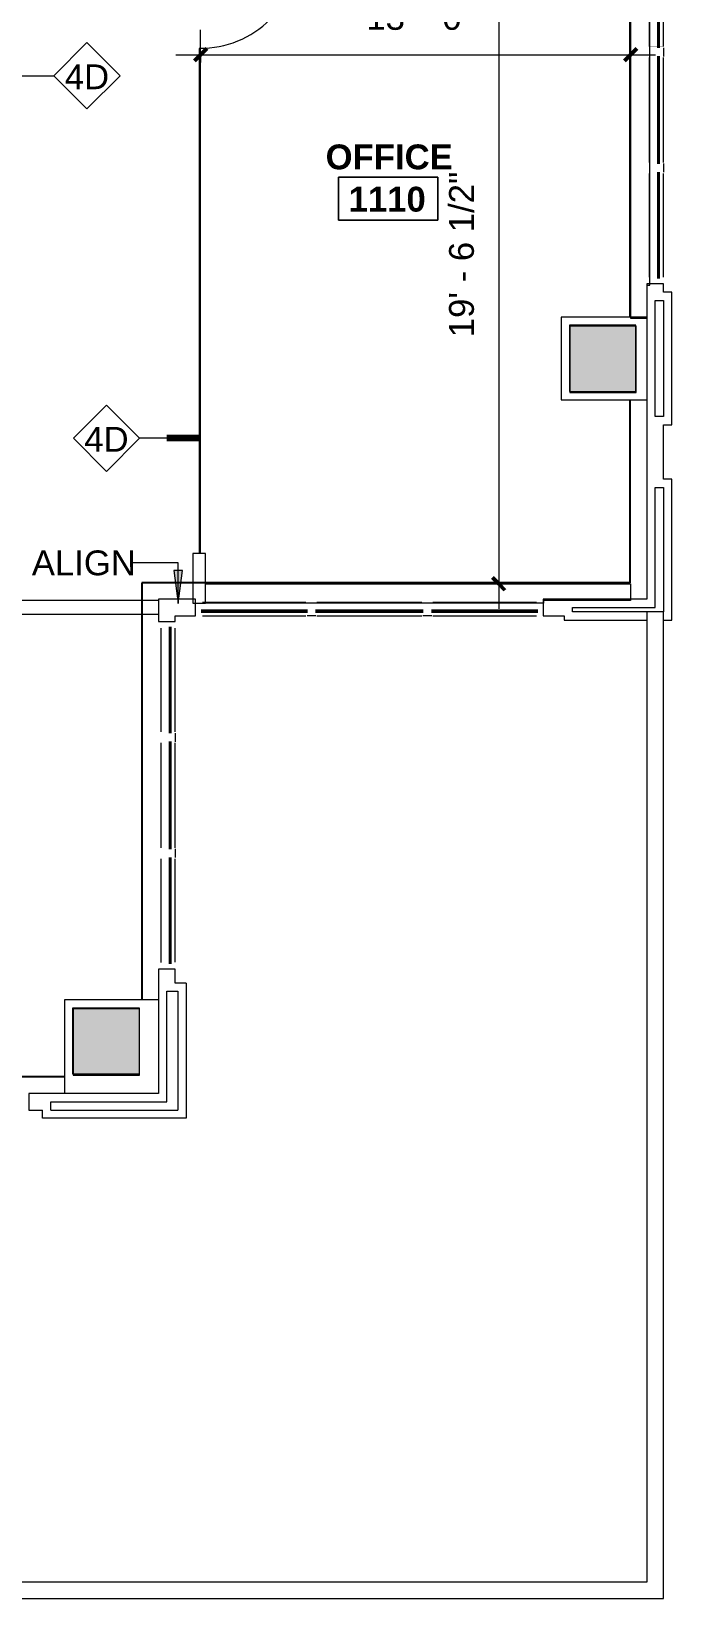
# Model space of a CAD drawing. Header units: inches. Extents: x 920 to 3142, y -796 to 870.
# Drawn here: x 2890 to 3123, y -768 to -200 of the extents above; entities that cross this region are included whole.
import ezdxf
from ezdxf.xclip import XClip

# ---------------------------------------------------------------- set-up
doc = ezdxf.new("R2010")
doc.units = ezdxf.units.IN
doc.header["$MEASUREMENT"] = 0
doc.header["$XCLIPFRAME"] = 2
doc.linetypes.add('L1$0$2DASHES', pattern=[163.199999, 71.999999, -24, 9.6, -24, 9.6, -24])
doc.layers.add('L1$0$A-Anno-Revs-FinF', color=181, linetype='Continuous')
doc.layers.add('L1$0$GLZ_GLAZING', color=7, linetype='Continuous')
for name, color, linetype, lineweight in [('L1$0$ArchiCAD Windows_Pen_No__4', 4, 'Continuous', 9), ('L1$0$BB Columns_Pen_No__3', 7, 'Continuous', 20), ('L1$0$BB Columns_Pen_No__7', 7, 'Continuous', 20), ('L1$0$BB Columns_Pen_No__95', 8, 'Continuous', 20), ('L1$0$BB Shell_Pen_No__100', 7, 'Continuous', 20), ('L1$0$BB Shell_Pen_No__95', 8, 'Continuous', 20), ('X2$0$18_0109_REV_dwg _7_', 8, 'Continuous', 9), ('X2$0$A-ANNO-DIMS', 211, 'Continuous', 9), ('X2$0$A-ANNO-DIMS-96', 211, 'Continuous', 9), ('X2$0$A-AREA-IDEN', 2, 'Continuous', 9), ('X2$0$A-DOOR', 31, 'Continuous', 13), ('X2$0$A-WALL', 113, 'Continuous', 9), ('X2$0$A-WALL-IDEN', 211, 'Continuous', 9), ('X2$0$G-ANNO-TEXT', 231, 'Continuous', 9), ('X2$0$I-WALL', 2, 'Continuous', 9), ('X2$0$S-COLS', 52, 'Continuous', 9)]:
    doc.layers.add(name, color=color, linetype=linetype, lineweight=lineweight)
doc.styles.add('X2$0$Swis721 Lt BT', font='swissl.ttf', dxfattribs={"height": 9})
doc.styles.add('X2$0$Swis721 Lt BT_B', font='', dxfattribs={"height": 9})
doc.styles.get('X2$0$Swis721 Lt BT_B').set_extended_font_data('Swis721 Lt BT', bold=True)
doc.dimstyles.new('X2$0$OTJ_-_3_32__Linear__1_2__Tolerance', dxfattribs={"dimscale": 12, "dimtxt": 9.497835, "dimasz": 0.375, "dimexe": 0.75, "dimexo": 0.5, "dimgap": 0.5, "dimtad": 1, "dimdec": 1, "dimrnd": 0.5, "dimzin": 3, "dimdsep": 46, "dimlunit": 4, "dimtxsty": 'X2$0$Swis721 Lt BT', "dimblk1": 'X2$0$_Oblique', "dimblk2": 'X2$0$_Oblique', "dimsah": 1, "dimcen": 0.09, "dimdle": 0.75, "dimazin": 0, "dimtfac": 1, "dimtdec": 4, "dimtix": 1, "dimtmove": 0, "dimatfit": 3, "dimfxl": 1, "dimtvp": 1, "dimfrac": 2, "dimtolj": 1, "dimtzin": 0, "dimarcsym": 2})

# ---------------------------------------------------------------- blocks, each defined once
blk = doc.blocks.new('L1$0$window-fixed')
at = {"layer": 'L1$0$ArchiCAD Windows_Pen_No__4', "linetype": 'L1$0$2DASHES'}
for p, q in [((-6723.6, 3788.31), (-6761.1, 3788.31)), ((-6681.6, 3788.31), (-6719.6, 3788.31)), ((-6640.1, 3788.31), (-6677.6, 3788.31)), ((-6723.6, 3783.31), (-6761.1, 3783.31)), ((-6681.6, 3783.31), (-6719.6, 3783.31)), ((-6640.09, 3783.31), (-6677.6, 3783.31))]:
    blk.add_line(p, q, dxfattribs=at)
at = {"layer": 'L1$0$ArchiCAD Windows_Pen_No__4', "linetype": 'Continuous'}
for p, q in [((-6723.17, 3788.31), (-6721.6, 3788.31)), ((-6721.6, 3788.31), (-6720.02, 3788.31)), ((-6681.17, 3788.31), (-6679.6, 3788.31)), ((-6679.6, 3788.31), (-6678.02, 3788.31))]:
    blk.add_line(p, q, dxfattribs=at)
at = {"layer": 'L1$0$GLZ_GLAZING', "color": 30, "linetype": 'Continuous'}
for p, q in [((-6723.1, 3786.81), (-6761.6, 3786.81)), ((-6761.6, 3786.32), (-6723.1, 3786.31)), ((-6681.1, 3786.81), (-6720.1, 3786.81)), ((-6720.1, 3786.32), (-6681.1, 3786.31)), ((-6639.59, 3786.81), (-6678.1, 3786.81)), ((-6678.1, 3786.32), (-6639.6, 3786.31))]:
    blk.add_line(p, q, dxfattribs=at)
at = {"layer": 'L1$0$GLZ_GLAZING', "color": 30, "linetype": 'Continuous', "const_width": 0.00174}
for points in [[(-6763.6, 3783.31), (-6761.1, 3783.31), (-6761.1, 3786.06), (-6761.6, 3786.06), (-6761.6, 3787.06), (-6761.1, 3787.06), (-6761.1, 3788.31), (-6763.6, 3788.31), (-6763.6, 3787.06), (-6763.6, 3787.06), (-6763.6, 3786.06), (-6763.6, 3786.06)], [(-6723.1, 3786.06), (-6723.1, 3787.06), (-6761.6, 3787.06), (-6761.6, 3786.07), (-6723.1, 3786.06)], [(-6719.6, 3783.31), (-6723.6, 3783.31), (-6723.6, 3786.06), (-6723.1, 3786.06), (-6723.1, 3787.06), (-6723.6, 3787.06), (-6723.6, 3788.31), (-6719.6, 3788.31), (-6719.6, 3787.06), (-6720.1, 3787.06), (-6720.1, 3786.06), (-6719.6, 3786.06)], [(-6681.1, 3786.06), (-6681.1, 3787.06), (-6720.1, 3787.06), (-6720.1, 3786.07), (-6681.59, 3786.06)], [(-6677.6, 3783.31), (-6681.6, 3783.31), (-6681.6, 3786.06), (-6681.1, 3786.06), (-6681.1, 3787.06), (-6681.6, 3787.06), (-6681.6, 3788.31), (-6677.6, 3788.31), (-6677.6, 3787.06), (-6678.1, 3787.06), (-6678.1, 3786.06), (-6677.6, 3786.06)], [(-6639.59, 3786.06), (-6639.59, 3787.06), (-6678.1, 3787.06), (-6678.1, 3786.07), (-6639.59, 3786.06)]]:
    blk.add_lwpolyline(points, close=True, dxfattribs=at)
blk.add_lwpolyline([(-6637.6, 3783.31), (-6637.6, 3788.31), (-6640.1, 3788.31), (-6640.09, 3787.06), (-6639.59, 3787.06), (-6639.59, 3786.06), (-6640.09, 3786.06), (-6640.09, 3783.31), (-6637.6, 3783.31)], dxfattribs=at)
blk = doc.blocks.new('L1')
at = {"layer": 'L1$0$BB Columns_Pen_No__95', "linetype": 'Continuous', "lineweight": 0, "true_color": 0x3f3f3f}
for points in [[(-6238.69, 2616.07), (-6262.69, 2616.07), (-6262.69, 2592.07), (-6238.69, 2592.07)], [(-6442.69, 2368.82), (-6442.69, 2344.82), (-6418.69, 2344.82), (-6418.69, 2368.82)]]:
    blk.add_hatch(color=250, dxfattribs=at).paths.add_polyline_path(points)
at = {"layer": 'L1$0$A-Anno-Revs-FinF'}
for p, q in [((-6240.69, 2619.07), (-6240.69, 2769.07)), ((-6240.69, 2522.82), (-6240.69, 2589.07)), ((-6240.69, 2522.82), (-6417.69, 2522.82)), ((-6417.69, 2522.82), (-6417.69, 2371.82)), ((-6445.69, 2343.82), (-6517.66, 2343.82))]:
    blk.add_line(p, q, dxfattribs=at)
at = {"layer": 'L1$0$BB Columns_Pen_No__3', "linetype": 'Continuous'}
for p, q in [((-6234.69, 2619.07), (-6265.69, 2619.07)), ((-6265.69, 2619.07), (-6265.69, 2589.07)), ((-6265.69, 2589.07), (-6234.69, 2589.07)), ((-6445.69, 2337.82), (-6445.69, 2371.82)), ((-6445.69, 2371.82), (-6411.69, 2371.82))]:
    blk.add_line(p, q, dxfattribs=at)
at = {"layer": 'L1$0$BB Columns_Pen_No__7', "linetype": 'Continuous', "flags": 128}
for points in [[(-6238.69, 2616.07), (-6262.69, 2616.07), (-6262.69, 2592.07), (-6238.69, 2592.07)], [(-6442.69, 2368.82), (-6418.69, 2368.82), (-6418.69, 2344.82), (-6442.69, 2344.82)]]:
    blk.add_lwpolyline(points, close=True, dxfattribs=at)
at = {"layer": 'L1$0$BB Shell_Pen_No__100', "linetype": 'Continuous'}
blk.add_line((-6450.69, 2331.82), (-6404.69, 2331.82), dxfattribs=at)
at = {"layer": 'L1$0$BB Shell_Pen_No__100', "linetype": 'Continuous', "flags": 128}
for points in [[(-6234.69, 2631.07), (-6234.69, 2625.07)], [(-6228.69, 2628.07), (-6228.69, 2631.07), (-6234.69, 2631.07)], [(-6234.69, 2625.07), (-6234.69, 2583.07)], [(-6231.69, 2625.07), (-6228.69, 2625.07)], [(-6231.69, 2583.07), (-6231.69, 2625.07)], [(-6225.69, 2628.07), (-6228.69, 2628.07)], [(-6228.69, 2625.07), (-6228.69, 2583.07)], [(-6225.69, 2580.07), (-6225.69, 2628.07)], [(-6234.69, 2583.07), (-6234.69, 2557.29)], [(-6228.69, 2583.07), (-6231.69, 2583.07)], [(-6228.69, 2560.29), (-6228.69, 2580.07)], [(-6228.69, 2580.07), (-6225.69, 2580.07)], [(-6234.69, 2557.29), (-6234.69, 2516.82)], [(-6231.69, 2513.82), (-6231.69, 2557.29)], [(-6231.69, 2557.29), (-6228.69, 2557.29)], [(-6225.69, 2560.29), (-6228.69, 2560.29)], [(-6228.69, 2557.29), (-6228.69, 2512.29)], [(-6225.69, 2509.29), (-6225.69, 2560.29)], [(-6411.69, 2516.82), (-6411.69, 2508.82), (-6405.69, 2508.82)], [(-6398.24, 2516.82), (-6411.69, 2516.82)], [(-6405.69, 2510.82), (-6398.24, 2510.82), (-6398.24, 2516.82)], [(-6234.69, 2516.82), (-6272.24, 2516.82), (-6272.24, 2510.82)], [(-6405.69, 2508.82), (-6405.69, 2510.82)], [(-6272.24, 2510.82), (-6264.69, 2510.82)], [(-6264.69, 2510.82), (-6264.69, 2509.29)], [(-6261.69, 2512.29), (-6261.69, 2513.82)], [(-6261.69, 2513.82), (-6231.69, 2513.82)], [(-6228.69, 2512.29), (-6261.69, 2512.29)], [(-6264.69, 2509.29), (-6261.69, 2509.29)], [(-6261.69, 2509.29), (-6234.69, 2509.29)], [(-6228.69, 2509.29), (-6225.69, 2509.29)], [(-6405.69, 2382.82), (-6411.69, 2382.82), (-6411.69, 2337.82)], [(-6405.69, 2377.82), (-6405.69, 2382.82)], [(-6401.69, 2377.82), (-6401.69, 2328.82), (-6453.69, 2328.82), (-6453.69, 2331.82)], [(-6408.69, 2374.82), (-6404.69, 2374.82)], [(-6408.69, 2334.82), (-6408.69, 2374.82)], [(-6401.69, 2377.82), (-6405.69, 2377.82)], [(-6404.69, 2374.82), (-6404.69, 2331.82)], [(-6450.69, 2337.82), (-6458.69, 2337.82)], [(-6458.69, 2337.82), (-6458.69, 2331.82), (-6453.69, 2331.82)], [(-6411.69, 2337.82), (-6450.69, 2337.82)], [(-6450.69, 2334.82), (-6408.69, 2334.82)], [(-6450.69, 2331.82), (-6450.69, 2334.82)]]:
    blk.add_lwpolyline(points, dxfattribs=at)
at = {"layer": 'L1$0$BB Shell_Pen_No__95', "linetype": 'Continuous'}
for p, q in [((-6234.69, 2512.29), (-6234.69, 2509.29)), ((-6228.69, 2509.29), (-6228.69, 2512.29))]:
    blk.add_line(p, q, dxfattribs=at)
at = {"layer": 'L1$0$BB Shell_Pen_No__95', "linetype": 'Continuous', "flags": 128}
for points in [[(-6234.69, 2509.29), (-6234.69, 2160.82)], [(-6228.69, 2154.82), (-6228.69, 2509.29)], [(-6234.69, 2160.82), (-6580.69, 2160.82)], [(-6580.69, 2154.82), (-6228.69, 2154.82)]]:
    blk.add_lwpolyline(points, dxfattribs=at)
at = {"layer": 'L1$0$A-Anno-Revs-FinF'}
for p, rotation in [((-10017, -4006.53), 270), ((-13035.84, 6299.13), 180), ((-10194, -4254.78), 270)]:
    blk.add_blockref('L1$0$window-fixed', p, dxfattribs=dict(at, rotation=rotation))
blk = doc.blocks.new('X2$0$Single Glass Door - 36_ x 84_-4893000-FIRST FLOOR CONSTRUCTION')
at = {"layer": 'X2$0$A-DOOR', "lineweight": 20}
for p, q in [((17.40625, -0.25), (17.90625, -0.25)), ((17.40625, -36.0625), (17.40625, -0.25)), ((17.90625, -0.25), (17.90625, -36.0625)), ((17.90625, -36.0625), (17.40625, -36.0625))]:
    blk.add_line(p, q, dxfattribs=at)
at = {"layer": 'X2$0$A-DOOR', "lineweight": 9}
blk.add_arc((17.90625, -0.25), 35.8125, 179.5, 270, dxfattribs=at)
blk = doc.blocks.new('X2$0$Walls 12 - Walls 1-5282459-FIRST FLOOR CONSTRUCTION')
at = {"layer": 'X2$0$A-WALL'}
for p, q in [((126.07, 386.06), (126.07, 379.06)), ((132.07, 386.06), (126.07, 386.06)), ((132.07, 379.06), (132.07, 386.06)), ((126.07, 374.43), (126.07, 236.06)), ((132.07, 374.06), (132.07, 374.43)), ((133.07, 374.06), (132.07, 374.06)), ((133.07, 248.06), (133.07, 374.06)), ((132.07, 236.06), (132.07, 248.06)), ((132.07, 248.06), (133.07, 248.06)), ((126.07, 236.06), (132.07, 236.06))]:
    blk.add_line(p, q, dxfattribs=at)
blk = doc.blocks.new('X2$0$Concrete-Rectangular-Column - 24 X 24-V16-FIRST FLOOR CONSTRUCTION')
at = {"layer": 'X2$0$S-COLS'}
blk.add_hatch(color=7, dxfattribs=at).paths.add_polyline_path([(-12, -12), (12, -12), (12, 12), (-12, 12), (-12, 11.75)], flags=0)
at = {"layer": 'X2$0$S-COLS', "color": 8, "lineweight": 20}
for p, q in [((12, 12), (-12, 12)), ((-12, 12), (-12, -12)), ((12, -12), (12, 12)), ((-12, -12), (12, -12))]:
    blk.add_line(p, q, dxfattribs=at)
blk = doc.blocks.new('X2$0$Room Tag - Room Name and Number-3379422-FIRST FLOOR CONSTRUCTION')
at = {"layer": 'X2$0$A-AREA-IDEN'}
for p, q in [((-0.1881, -0.1636), (-0.1881, -0.0018)), ((-0.1881, -0.0018), (0.1869, -0.0018)), ((0.1869, -0.0018), (-0.1881, -0.0018)), ((-0.1881, -0.0018), (-0.1881, -0.1636)), ((0.1869, -0.0018), (0.1869, -0.1636)), ((0.1869, -0.1636), (0.1869, -0.0018)), ((0.1869, -0.1636), (-0.1881, -0.1636)), ((-0.1881, -0.1636), (0.1869, -0.1636))]:
    blk.add_line(p, q, dxfattribs=at)
blk = doc.blocks.new('X2$0$Wall Tag - 1_4_-62626-FIRST FLOOR CONSTRUCTION')
at = {"layer": 'X2$0$A-WALL-IDEN'}
for p, q in [((-0.125, 0), (0, 0.125)), ((0, 0.125), (0.125, 0)), ((-0.125, 0), (0, -0.125)), ((0, -0.125), (0.125, 0))]:
    blk.add_line(p, q, dxfattribs=at)
blk = doc.blocks.new('X2$0$DIMBLOCK11-FIRST FLOOR CONSTRUCTION')
at = {"layer": 'X2$0$A-ANNO-DIMS-96', "transparency": 16777216}
for p, q in [((78.27, -156.57), (78.27, -409.19)), ((75.45, -165.57), (87.27, -165.57)), ((78.27, -165.57), (75.45, -165.57)), ((75.45, -400.19), (87.27, -400.19)), ((78.27, -400.19), (75.45, -400.19))]:
    blk.add_line(p, q, dxfattribs=at)
at = {"layer": 'X2$0$A-ANNO-DIMS-96', "lineweight": 50, "transparency": 16777216}
for p, q in [((78.27, -165.57), (76.02, -163.32)), ((78.27, -165.57), (80.52, -167.82)), ((78.27, -400.19), (76.02, -397.94)), ((78.27, -400.19), (80.52, -402.44))]:
    blk.add_line(p, q, dxfattribs=at)
at = {"layer": 'X2$0$A-ANNO-DIMS-96', "color": 0, "transparency": 16777216, "insert": (60.25, -310.85), "char_height": 9, "width": 67.118, "attachment_point": 1, "rotation": 90, "line_spacing_factor": 1.005062, "style": 'X2$0$Swis721 Lt BT'}
blk.add_mtext('19\' - 6 1/2"', dxfattribs=at)
blk = doc.blocks.new('X2$0$_Oblique')
at = {"color": 0, "linetype": 'ByBlock', "lineweight": -2}
blk.add_line((-0.5, -0.5), (0.5, 0.5), dxfattribs=at)
blk = doc.blocks.new('X2$0$DIMBLOCK15-FIRST FLOOR CONSTRUCTION')
at = {"layer": 'X2$0$A-ANNO-DIMS-96', "transparency": 16777216}
for p, q in [((-29.8, -211.32), (-29.8, -199.5)), ((126.07, -211.32), (126.07, -199.5)), ((-38.8, -208.5), (135.07, -208.5)), ((-29.8, -208.5), (-29.8, -211.32)), ((126.07, -208.5), (126.07, -211.32))]:
    blk.add_line(p, q, dxfattribs=at)
at = {"layer": 'X2$0$A-ANNO-DIMS-96', "lineweight": 50, "transparency": 16777216}
for p, q in [((-29.8, -208.5), (-32.05, -210.75)), ((-29.8, -208.5), (-27.55, -206.25)), ((126.07, -208.5), (123.82, -210.75)), ((126.07, -208.5), (128.32, -206.25))]:
    blk.add_line(p, q, dxfattribs=at)
at = {"layer": 'X2$0$A-ANNO-DIMS-96', "color": 0, "transparency": 16777216, "insert": (30.27, -190.49), "char_height": 9, "width": 42.8759, "attachment_point": 1, "line_spacing_factor": 1.005062, "style": 'X2$0$Swis721 Lt BT'}
blk.add_mtext('13\' - 0"', dxfattribs=at)
blk = doc.blocks.new('X2')
at = {"layer": 'X2$0$G-ANNO-TEXT'}
blk.add_hatch(color=7, dxfattribs=at).paths.add_polyline_path([(-37.93, -407.29), (-36.35, -395.29), (-39.51, -395.29)], flags=0)
at = {"layer": 'X2$0$A-WALL', "lineweight": 13}
for p, q in [((-27.99, -389.19), (-32.61, -389.19)), ((-32.61, -389.19), (-32.61, -407.19)), ((-27.99, -407.19), (-27.99, -389.19)), ((-32.61, -407.19), (-27.99, -407.19))]:
    blk.add_line(p, q, dxfattribs=at)
at = {"layer": 'X2$0$A-WALL'}
for p, q in [((-27.99, -400.19), (94.52, -400.19)), ((94.52, -400.19), (126.07, -400.19)), ((126.07, -400.19), (126.07, -406.19)), ((94.52, -407.19), (-27.99, -407.19)), ((94.52, -406.19), (94.52, -407.19)), ((126.07, -406.19), (94.52, -406.19))]:
    blk.add_line(p, q, dxfattribs=at)
at = {"layer": 'X2$0$A-WALL-IDEN'}
for p, q in [((-106.86, -216.13), (-82.99, -216.13)), ((-30.05, -347.44), (-51.91, -347.44))]:
    blk.add_line(p, q, dxfattribs=at)
at = {"layer": 'X2$0$A-WALL-IDEN', "lineweight": 90}
blk.add_line((-30.05, -347.44), (-42.05, -347.44), dxfattribs=at)
at = {"layer": 'X2$0$G-ANNO-TEXT', "color": 7}
for p, q in [((-52.17, -392.58), (-54.59, -392.58)), ((-37.93, -392.58), (-52.17, -392.58)), ((-36.35, -395.29), (-39.51, -395.29)), ((-39.51, -395.29), (-37.93, -407.29)), ((-37.93, -407.29), (-37.93, -392.58)), ((-37.93, -407.29), (-36.35, -395.29))]:
    blk.add_line(p, q, dxfattribs=at)
at = {"layer": 'X2$0$I-WALL', "lineweight": 13}
for p, q in [((-29.8, -206.26), (-30.3, -206.26)), ((-30.3, -206.26), (-30.3, -389.19)), ((-29.8, -389.19), (-29.8, -206.26)), ((-44.97, -406.19), (-320.97, -406.19)), ((-44.97, -411.19), (-44.97, -406.19)), ((-315.97, -411.19), (-44.97, -411.19))]:
    blk.add_line(p, q, dxfattribs=at)
at = {"layer": 'X2$0$18_0109_REV_dwg _7_'}
ref = blk.add_blockref('L1', (6366.63, -2922.6), dxfattribs=at)
XClip(ref).set_block_clipping_path([(-7565.77838059, 2127.0822525233), (-6206.3289485376, 3792.4196422704)])
at = {"layer": 'X2$0$A-AREA-IDEN', "xscale": 95.99999999999994, "yscale": 95.99999999999994, "zscale": 95.99999999999994}
blk.add_blockref('X2$0$Room Tag - Room Name and Number-3379422-FIRST FLOOR CONSTRUCTION', (38.25, -252.73), dxfattribs=at)
at = {"layer": 'X2$0$A-DOOR', "rotation": 89.99999999999991}
blk.add_blockref('X2$0$Single Glass Door - 36_ x 84_-4893000-FIRST FLOOR CONSTRUCTION', (-30.05, -188.26), dxfattribs=at)
at = {"layer": 'X2$0$A-WALL'}
blk.add_blockref('X2$0$Walls 12 - Walls 1-5282459-FIRST FLOOR CONSTRUCTION', (0, -540), dxfattribs=at)
at = {"layer": 'X2$0$A-WALL-IDEN', "xscale": 95.99999999999994, "yscale": 95.99999999999994, "zscale": 95.99999999999994}
for p in [(-70.99, -216.13), (-63.91, -347.44)]:
    blk.add_blockref('X2$0$Wall Tag - 1_4_-62626-FIRST FLOOR CONSTRUCTION', p, dxfattribs=at)
at = {"layer": 'X2$0$S-COLS'}
for p in [(116.07, -318.85), (-63.93, -566.1)]:
    blk.add_blockref('X2$0$Concrete-Rectangular-Column - 24 X 24-V16-FIRST FLOOR CONSTRUCTION', p, dxfattribs=at)
at = {"layer": 'X2$0$A-AREA-IDEN', "char_height": 9, "attachment_point": 1, "style": 'X2$0$Swis721 Lt BT_B'}
for s, insert, width in [('OFFICE', (15.51, -241.02), 54.843), ('1110', (23.84, -256.34), 33.936)]:
    blk.add_mtext(s, dxfattribs=dict(at, insert=insert, width=width))
at = {"layer": 'X2$0$A-WALL-IDEN', "char_height": 9, "width": 19.089, "attachment_point": 1, "style": 'X2$0$Swis721 Lt BT'}
for insert in [(-79.03, -212), (-71.95, -343.31)]:
    blk.add_mtext('4D', dxfattribs=dict(at, insert=insert))
at = {"layer": 'X2$0$G-ANNO-TEXT', "color": 7, "insert": (-90.97, -388.08), "char_height": 9, "width": 43.632, "attachment_point": 1, "style": 'X2$0$Swis721 Lt BT'}
blk.add_mtext('ALIGN', dxfattribs=at)
at = {"layer": 'X2$0$A-ANNO-DIMS'}
dim = blk.add_linear_dim(base=(78.27, -400.19), p1=(81.45, -165.57), p2=(81.45, -400.19), angle=90, dimstyle='X2$0$OTJ_-_3_32__Linear__1_2__Tolerance', override={"dimpost": '<>', "dimfxl": 234.620068}, dxfattribs=at)
dim.commit()
dim.dimension.update_dxf_attribs({"geometry": 'X2$0$DIMBLOCK11-FIRST FLOOR CONSTRUCTION', "text_midpoint": (67.13, -282.88)})
dim = blk.add_linear_dim(base=(126.07, -208.5), p1=(-29.8, -205.32), p2=(126.07, -205.32), dimstyle='X2$0$OTJ_-_3_32__Linear__1_2__Tolerance', override={"dimpost": '<>', "dimfxl": 155.869827}, dxfattribs=at)
dim.commit()
dim.dimension.update_dxf_attribs({"geometry": 'X2$0$DIMBLOCK15-FIRST FLOOR CONSTRUCTION', "text_midpoint": (48.14, -197.88)})

msp = doc.modelspace()

# ---------------------------------------------------------------- block references
at = {"color": 250}
msp.add_blockref('X2', (2981.59, 0), dxfattribs=at)

doc.saveas('drawing.dxf')
